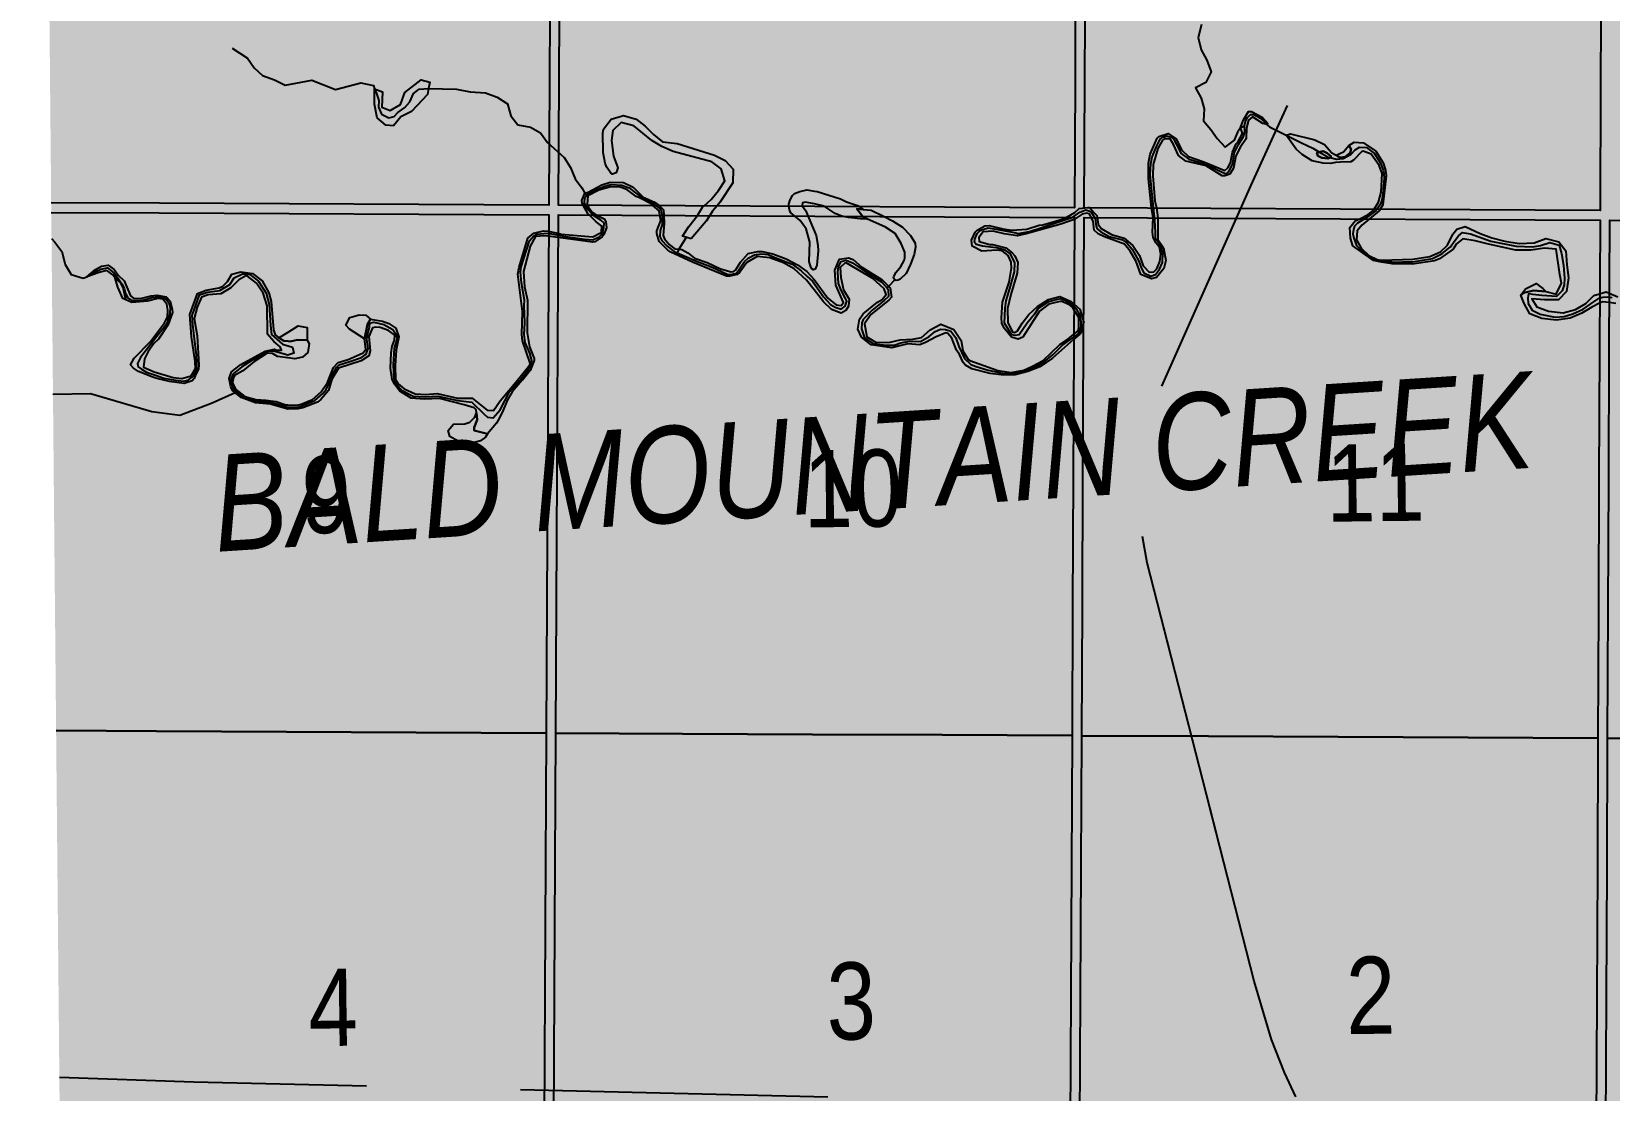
# Model space of a CAD drawing. Extents: x 405326 to 424052, y 6044755 to 6062236.
# Drawn here: x 416064.5 to 416227.5, y 6051139.8 to 6051249.1 of the extents above; entities that cross this region are included whole.
import ezdxf
from ezdxf.enums import TextEntityAlignment as Align

# ---------------------------------------------------------------- set-up
doc = ezdxf.new("R2010")
doc.units = 0
doc.header["$LTSCALE"] = 5
doc.linetypes.add('DASHED2', pattern=[9.525, 6.35, -3.175])
for name, color, linetype in [('Quarters', 8, 'Continuous'), ('RoadSeg', 57, 'DASHED2'), ('T-WATER', 160, 'Continuous'), ('T-WATER-T', 170, 'Continuous')]:
    doc.layers.add(name, color=color, linetype=linetype)
doc.layers.add('ROUTE-MAP-BACKGROUND-H', color=7, linetype='Continuous', true_color=0xf0ebff)
doc.styles.add('120', font='ARIALN.TTF', dxfattribs={"height": 13})
doc.styles.add('80LS', font='ARIALNI.TTF', dxfattribs={"height": 10})

msp = doc.modelspace()

# ---------------------------------------------------------------- hatches: boundary and pattern name
at = {"layer": 'ROUTE-MAP-BACKGROUND-H'}
h = msp.add_hatch(color=256, dxfattribs=at)
h.dxf.hatch_style = 1
h.paths.add_polyline_path([(417500.313, 6050470.993), (417499.828, 6050583.719), (417489.556, 6051448.866), (416064.545, 6051448.577), (416073.609, 6050477.938), (416071.924, 6050150.968), (416104.424, 6050150.804), (416615.018, 6050150.686), (416614.752, 6050098.449), (417501.84, 6050099.469), (417600.187, 6050099.469), (417600.187, 6050157.259), (417501.84, 6050157.777)])

# ---------------------------------------------------------------- linework, layer by layer
at = {"layer": 'Quarters', "flags": 128}
for points in [[(416118.228, 6051284.373), (416118.162, 6051270.994), (416118.095, 6051257.615), (416118.029, 6051244.237), (416117.964, 6051231.192), (416104.558, 6051231.259), (416091.152, 6051231.326), (416077.746, 6051231.393), (416066.573, 6051231.449)], [(416066.583, 6051230.445), (416077.741, 6051230.389), (416091.147, 6051230.323), (416104.553, 6051230.256), (416117.959, 6051230.189), (416117.892, 6051216.81), (416117.826, 6051203.432), (416117.759, 6051190.053), (416117.692, 6051176.675)], [(416067.082, 6051176.925), (416077.459, 6051176.874), (416090.87, 6051176.807), (416104.281, 6051176.741), (416117.692, 6051176.675)], [(416117.692, 6051176.675), (416104.281, 6051176.741), (416090.87, 6051176.807), (416077.459, 6051176.874), (416067.082, 6051176.925)], [(416117.692, 6051176.675), (416117.625, 6051163.296), (416117.558, 6051149.918), (416117.491, 6051136.54), (416117.426, 6051123.496), (416104.011, 6051123.561), (416090.595, 6051123.626), (416077.179, 6051123.692), (416067.579, 6051123.74)]]:
    msp.add_lwpolyline(points, dxfattribs=at)
for points in [[(416172.495, 6051284.102), (416172.434, 6051270.723), (416172.372, 6051257.345), (416172.311, 6051243.966), (416172.251, 6051230.923), (416158.847, 6051230.989), (416145.442, 6051231.056), (416132.037, 6051231.123), (416118.967, 6051231.188), (416119.032, 6051244.232), (416119.098, 6051257.61), (416119.165, 6051270.989), (416119.231, 6051284.368), (416132.297, 6051284.302), (416145.696, 6051284.235), (416159.096, 6051284.168)], [(416226.762, 6051283.831), (416226.706, 6051270.452), (416226.65, 6051257.075), (416226.593, 6051243.696), (416226.538, 6051230.653), (416213.134, 6051230.72), (416199.729, 6051230.786), (416186.325, 6051230.853), (416173.255, 6051230.918), (416173.314, 6051243.962), (416173.376, 6051257.34), (416173.437, 6051270.718), (416173.499, 6051284.097), (416186.56, 6051284.031), (416199.955, 6051283.964), (416213.359, 6051283.897)], [(416172.001, 6051176.406), (416158.591, 6051176.472), (416145.181, 6051176.538), (416131.771, 6051176.605), (416118.696, 6051176.67), (416118.762, 6051190.048), (416118.829, 6051203.427), (416118.896, 6051216.805), (416118.962, 6051230.184), (416132.032, 6051230.119), (416145.437, 6051230.052), (416158.842, 6051229.986), (416172.247, 6051229.919), (416172.185, 6051216.541), (416172.124, 6051203.163), (416172.062, 6051189.784)], [(416226.309, 6051176.138), (416212.899, 6051176.204), (416199.489, 6051176.27), (416186.08, 6051176.336), (416173.004, 6051176.401), (416173.066, 6051189.779), (416173.127, 6051203.158), (416173.189, 6051216.536), (416173.25, 6051229.914), (416186.32, 6051229.849), (416199.725, 6051229.783), (416213.129, 6051229.716), (416226.534, 6051229.65), (416226.478, 6051216.272), (416226.421, 6051202.894), (416226.365, 6051189.516)], [(416280.619, 6051175.844), (416267.208, 6051175.916), (416253.798, 6051175.989), (416240.388, 6051176.061), (416227.312, 6051176.132), (416227.369, 6051189.51), (416227.425, 6051202.888), (416227.481, 6051216.266), (416227.538, 6051229.644), (416240.609, 6051229.574), (416254.015, 6051229.502), (416267.42, 6051229.43), (416280.826, 6051229.358), (416280.774, 6051215.979), (416280.722, 6051202.601), (416280.67, 6051189.222)], [(416172.001, 6051176.406), (416171.939, 6051163.028), (416171.877, 6051149.65), (416171.816, 6051136.271), (416171.757, 6051123.227), (416158.341, 6051123.293), (416144.924, 6051123.36), (416131.51, 6051123.426), (416118.43, 6051123.491), (416118.495, 6051136.535), (416118.562, 6051149.913), (416118.629, 6051163.292), (416118.696, 6051176.67), (416131.771, 6051176.605), (416145.181, 6051176.538), (416158.591, 6051176.472)], [(416226.309, 6051176.138), (416226.253, 6051162.76), (416226.196, 6051149.382), (416226.14, 6051136.003), (416226.085, 6051122.96), (416212.67, 6051123.026), (416199.255, 6051123.092), (416185.841, 6051123.158), (416172.76, 6051123.222), (416172.82, 6051136.266), (416172.88, 6051149.645), (416172.942, 6051163.023), (416173.004, 6051176.401), (416186.08, 6051176.336), (416199.489, 6051176.27), (416212.899, 6051176.204)], [(416280.619, 6051175.844), (416280.567, 6051162.465), (416280.515, 6051149.087), (416280.463, 6051135.708), (416280.413, 6051122.664), (416266.998, 6051122.737), (416253.583, 6051122.81), (416240.169, 6051122.883), (416227.088, 6051122.955), (416227.143, 6051135.998), (416227.2, 6051149.376), (416227.256, 6051162.754), (416227.312, 6051176.132), (416240.388, 6051176.061), (416253.798, 6051175.989), (416267.208, 6051175.916)]]:
    msp.add_lwpolyline(points, close=True, dxfattribs=at)
at = {"layer": 'RoadSeg', "flags": 128}
for points in [[(416186.947, 6051166.169), (416179.776, 6051194.25), (416179.174, 6051197.531), (416178.891, 6051201.451), (416179.182, 6051204.951), (416179.688, 6051207.723), (416180.998, 6051211.844), (416190.49, 6051233.24), (416196.308, 6051245.941), (416197.163, 6051247.989), (416197.973, 6051250.535), (416198.636, 6051253.777), (416198.886, 6051256.111), (416198.868, 6051272.548)], [(416195.126, 6051139.111), (416193.941, 6051141.615), (416192.605, 6051145.014), (416190.813, 6051151.031), (416181.487, 6051187.552)], [(416067.417, 6051141.125), (416081.302, 6051140.644), (416159.165, 6051138.811)]]:
    msp.add_lwpolyline(points, dxfattribs=at)
at = {"layer": 'T-WATER'}
for p, q in [((416189.412, 6051239.211), (416189.819, 6051239.369)), ((416121.687, 6051232.423), (416121.688, 6051232.423)), ((416121.688, 6051232.423), (416121.852, 6051232.176)), ((416132.155, 6051227.864), (416131.379, 6051226.642)), ((416131.379, 6051226.642), (416131.238, 6051226.268)), ((416153.059, 6051222.796), (416152.898, 6051222.612)), ((416153.685, 6051223.475), (416153.059, 6051222.796)), ((416085.568, 6051211.841), (416085.704, 6051211.891))]:
    msp.add_line(p, q, dxfattribs=at)
at = {"layer": 'T-WATER', "flags": 128}
for points in [[(416185.355, 6051249.851), (416185.013, 6051248.512), (416185.326, 6051247.226), (416185.931, 6051246.172), (416186.381, 6051244.954), (416185.82, 6051243.855), (416184.75, 6051243.326), (416185.353, 6051242.257), (416185.649, 6051241.138), (416185.574, 6051239.902), (416186.347, 6051239.014), (416187.005, 6051238.062), (416187.811, 6051237.198), (416188.766, 6051237.915), (416189.115, 6051238.737), (416189.173, 6051238.873), (416189.412, 6051239.211)], [(416085.254, 6051247.406), (416086.832, 6051246.366), (416087.521, 6051245.364), (416088.409, 6051244.571), (416089.621, 6051244.129), (416090.72, 6051243.595), (416093.489, 6051244.087), (416095.925, 6051243.152), (416098.563, 6051243.835), (416099.848, 6051243.546), (416099.954, 6051243.216)], [(416099.954, 6051243.216), (416100.172, 6051242.731), (416100.398, 6051241.985), (416100.382, 6051241.323), (416100.699, 6051240.578), (416101.428, 6051240.203), (416101.996, 6051240.365), (416102.378, 6051240.764), (416103.088, 6051241.291), (416103.617, 6051241.873), (416103.99, 6051242.723), (416104.582, 6051243.156), (416105.551, 6051243.238)], [(416105.551, 6051243.238), (416108.441, 6051243.155), (416109.845, 6051242.91), (416111.41, 6051242.792), (416112.641, 6051242.334), (416113.684, 6051241.668), (416114.053, 6051240.43), (416114.782, 6051239.475), (416116.07, 6051239.237), (416117.114, 6051238.648), (416117.82, 6051237.676), (416119.546, 6051236.103), (416120.199, 6051235.094), (416120.672, 6051233.923), (416121.387, 6051232.983), (416121.682, 6051232.431), (416121.687, 6051232.423)], [(416189.819, 6051239.369), (416189.818, 6051239.424), (416189.96, 6051239.952), (416190.12, 6051240.262), (416190.433, 6051240.563), (416190.766, 6051240.544), (416191.4, 6051240.2), (416191.83, 6051239.825), (416192.055, 6051239.554)], [(416152.898, 6051222.612), (416153.008, 6051222.487), (416153.063, 6051221.773), (416152.577, 6051221.306), (416151.366, 6051220.346), (416150.413, 6051219.373), (416150.281, 6051219.052), (416150.255, 6051218.436), (416150.573, 6051217.489), (416151.338, 6051216.969), (416151.579, 6051216.855), (416152.853, 6051216.723), (416153.628, 6051216.74), (416154.318, 6051216.973), (416155.228, 6051217.151), (416156.36, 6051217.116), (416157.244, 6051217.612), (416157.868, 6051218.141), (416158.419, 6051218.372), (416158.936, 6051218.343), (416159.496, 6051218.176), (416160.007, 6051217.492), (416160.324, 6051216.605), (416160.887, 6051215.365), (416161.556, 6051214.724), (416162.116, 6051214.518), (416163.356, 6051214.147), (416164.792, 6051213.84), (416165.779, 6051213.786), (416167.083, 6051214.043), (416168.64, 6051214.72), (416169.038, 6051214.93), (416170.05, 6051215.779), (416171.014, 6051216.717), (416172.556, 6051217.847), (416172.829, 6051218.233), (416172.935, 6051218.67), (416172.95, 6051219.156), (416172.807, 6051219.882), (416172.461, 6051220.501), (416172.031, 6051220.914), (416171.358, 6051221.296), (416170.764, 6051221.526), (416169.582, 6051221.22), (416168.51, 6051220.506), (416168.126, 6051219.948), (416167.366, 6051218.999), (416166.548, 6051217.805), (416166.14, 6051217.719), (416165.781, 6051217.801), (416165.463, 6051218.28), (416165.013, 6051219.012), (416165.108, 6051220.549), (416165.194, 6051221.318), (416165.635, 6051222.836), (416166.064, 6051224.29), (416166.082, 6051225.237), (416165.641, 6051226.161), (416165.083, 6051226.545), (416164.195, 6051226.795), (416163.58, 6051226.845), (416162.747, 6051226.943), (416162.091, 6051227.121), (416161.945, 6051227.36), (416161.977, 6051227.694), (416162.22, 6051228.261), (416162.52, 6051228.575), (416162.774, 6051228.67), (416163.333, 6051228.835), (416163.974, 6051228.746), (416166.067, 6051228.356), (416166.439, 6051228.275), (416167.624, 6051228.479), (416168.767, 6051228.861), (416172.081, 6051229.955), (416172.811, 6051230.482), (416173.42, 6051230.699), (416173.948, 6051230.544), (416174.385, 6051229.812), (416174.491, 6051229.034), (416174.6, 6051228.755), (416174.977, 6051228.444), (416175.844, 6051227.964), (416177.22, 6051227.609), (416177.661, 6051227.286), (416178.225, 6051226.659), (416178.916, 6051225.408), (416179.175, 6051224.646), (416179.415, 6051224.191), (416180.138, 6051223.874), (416180.633, 6051224.038), (416181.044, 6051224.571), (416181.348, 6051225.281), (416181.366, 6051226.266), (416181.159, 6051226.977), (416180.619, 6051227.708), (416180.605, 6051228.359), (416180.552, 6051229.65), (416180.344, 6051231.614), (416180.081, 6051234.358), (416180.134, 6051235.471), (416180.272, 6051236.19), (416180.759, 6051237.326), (416181.089, 6051238.023), (416181.366, 6051238.221), (416181.76, 6051238.345), (416182.197, 6051238.239), (416182.483, 6051238.04), (416182.802, 6051237.472), (416183.256, 6051236.535), (416184.062, 6051235.951), (416185.593, 6051235.498), (416186.044, 6051235.329), (416187.375, 6051234.68), (416187.737, 6051234.495), (416187.993, 6051234.463), (416188.255, 6051234.801), (416188.574, 6051235.396), (416188.791, 6051236.615), (416189.208, 6051237.455), (416189.702, 6051238.271), (416189.832, 6051238.76), (416189.819, 6051239.369)], [(416192.055, 6051239.554), (416192.394, 6051239.287), (416194.126, 6051238.406)], [(416228.16, 6051221.022), (416227.468, 6051221.122), (416226.789, 6051221.22), (416226.463, 6051221.06), (416225.675, 6051220.673), (416224.639, 6051220.03), (416223.461, 6051219.536), (416222.046, 6051219.306), (416220.519, 6051219.492), (416219.282, 6051219.975), (416218.697, 6051221.038), (416218.338, 6051221.912), (416218.666, 6051222.133), (416219.651, 6051222.368), (416220.925, 6051222.262), (416222.009, 6051222.005), (416222.545, 6051223.153), (416222.376, 6051224.044), (416221.99, 6051226.654), (416220.799, 6051226.757), (416219.394, 6051226.535), (416217.827, 6051226.551), (416214.995, 6051227.151), (416213.638, 6051227.506), (416212.354, 6051227.72), (416212.027, 6051227.446), (416211.7, 6051227.184), (416211.379, 6051226.654), (416209.967, 6051225.653), (416209.447, 6051225.433), (416207.145, 6051225.09), (416205.076, 6051225.128), (416203.945, 6051225.289), (416203.141, 6051225.494), (416200.994, 6051226.99), (416200.765, 6051227.798), (416200.699, 6051228.886), (416201.246, 6051229.559), (416201.722, 6051229.795), (416202.598, 6051230.228), (416203.109, 6051230.647), (416203.2, 6051230.791), (416203.658, 6051231.515), (416203.943, 6051232.532), (416204.015, 6051234.473), (416203.727, 6051235.272), (416202.905, 6051236.448), (416202.071, 6051236.761), (416201.905, 6051236.708), (416201.073, 6051235.85), (416200.784, 6051235.67), (416199.72, 6051235.631), (416199.714, 6051235.631), (416199.203, 6051235.612), (416198.692, 6051235.484), (416197.952, 6051235.537), (416196.817, 6051235.777), (416195.784, 6051236.429), (416195.159, 6051236.968), (416194.126, 6051238.406), (416194.578, 6051238.565), (416197.092, 6051237.956), (416198.071, 6051237.44), (416198.839, 6051236.607), (416199.273, 6051236.347), (416199.665, 6051236.101), (416199.721, 6051236.11), (416200.201, 6051236.185), (416200.738, 6051236.599), (416200.828, 6051236.972), (416200.574, 6051237.367), (416201.129, 6051237.682), (416202.114, 6051237.634), (416203.368, 6051236.757), (416204.14, 6051235.566), (416204.381, 6051234.811), (416204.445, 6051234.228), (416204.098, 6051231.237), (416203.827, 6051230.788), (416203.71, 6051230.594), (416202.725, 6051229.79), (416201.926, 6051229.138), (416201.431, 6051228.531), (416201.396, 6051227.626), (416201.869, 6051226.765), (416202.656, 6051225.99), (416203.497, 6051225.565), (416203.976, 6051225.516), (416207.19, 6051225.608), (416208.949, 6051225.904), (416210.041, 6051226.386), (416210.775, 6051227.052), (416211.341, 6051228.181), (416211.726, 6051228.724), (416212.619, 6051228.973), (416214.147, 6051228.279), (416215.367, 6051227.812), (416216.697, 6051227.476), (416218.17, 6051227.243), (416219.724, 6051227.3), (416220.929, 6051227.755), (416222.267, 6051227.391), (416223.014, 6051226.479), (416223.097, 6051225.039), (416223.28, 6051223.681), (416223.058, 6051222.259), (416222.249, 6051221.414), (416220.785, 6051221.4), (416219.482, 6051221.51), (416220.001, 6051220.695), (416221.215, 6051220.232), (416222.711, 6051220.077), (416224.001, 6051220.424), (416225.052, 6051221.034), (416225.904, 6051221.857), (416226.468, 6051222.024), (416227.178, 6051222.234), (416227.472, 6051222.108), (416228.362, 6051221.729)], [(416194.126, 6051238.406), (416195.697, 6051237.64), (416196.882, 6051237.078), (416197.555, 6051236.681)], [(416198.666, 6051236.102), (416199.306, 6051235.957), (416199.997, 6051236.025), (416200.841, 6051236.47), (416201.258, 6051236.905), (416201.679, 6051237.181), (416202.426, 6051237.143), (416202.946, 6051236.739), (416203.189, 6051236.556), (416203.644, 6051235.874), (416203.891, 6051235.464), (416204.144, 6051234.816), (416204.214, 6051234.478), (416204.238, 6051233.951), (416204.096, 6051232.364), (416203.984, 6051231.708), (416203.842, 6051231.302), (416203.416, 6051230.64), (416202.6, 6051230.006), (416201.818, 6051229.525), (416201.496, 6051229.317), (416201.163, 6051229.008), (416201.069, 6051228.692), (416201.003, 6051228.225), (416201.088, 6051227.787), (416201.368, 6051227.026), (416201.754, 6051226.632), (416202.073, 6051226.405), (416202.538, 6051226.003), (416202.721, 6051225.865), (416203.158, 6051225.611), (416203.275, 6051225.543), (416203.74, 6051225.437), (416204.352, 6051225.392), (416204.828, 6051225.377), (416205.073, 6051225.343), (416205.286, 6051225.316), (416206.121, 6051225.333), (416207.163, 6051225.356), (416209.22, 6051225.67), (416210.2, 6051226.166), (416211.084, 6051226.893), (416211.459, 6051227.441), (416211.909, 6051228.016), (416212.339, 6051228.36), (416213.165, 6051228.223), (416215.265, 6051227.47), (416217.873, 6051226.96), (416219.546, 6051226.893), (416220.366, 6051227.039), (416221.363, 6051227.343), (416222.295, 6051227.054), (416222.545, 6051226.185), (416222.75, 6051225.007), (416222.857, 6051223.646), (416222.819, 6051222.976), (416222.627, 6051222.329), (416222.048, 6051221.751), (416220.503, 6051221.846), (416219.6, 6051221.956), (416219.136, 6051222.023), (416219.068, 6051221.61), (416219.105, 6051221.045), (416219.532, 6051220.334), (416220.363, 6051219.94), (416221.887, 6051219.638), (416222.812, 6051219.709), (416223.732, 6051219.961), (416224.777, 6051220.446), (416225.588, 6051221.003), (416226.424, 6051221.587), (416226.834, 6051221.673), (416227.347, 6051221.735), (416227.786, 6051221.642)], [(416197.555, 6051236.681), (416198.448, 6051236.152), (416198.666, 6051236.102)], [(416121.852, 6051232.176), (416121.963, 6051232.331), (416122.723, 6051232.709), (416123.639, 6051233.135), (416124.1, 6051233.247)], [(416124.1, 6051233.247), (416124.448, 6051233.332), (416125.51, 6051233.265), (416126.261, 6051232.987), (416126.927, 6051232.482), (416127.672, 6051231.927), (416128.746, 6051231.364), (416129.534, 6051230.745), (416129.688, 6051230.053), (416129.687, 6051229.179), (416129.481, 6051228.559), (416129.435, 6051227.962), (416129.642, 6051227.53), (416130.171, 6051226.945), (416130.918, 6051226.405), (416131.238, 6051226.268)], [(416115.003, 6051213.122), (416115.87, 6051214.207), (416116.173, 6051214.823), (416116.211, 6051215.163), (416115.992, 6051215.903), (416115.54, 6051217), (416115.432, 6051217.833), (416115.474, 6051219.008), (416115.435, 6051220.836), (416115.446, 6051221.378), (416115.137, 6051223.155), (416115.046, 6051224.259), (416115.124, 6051224.825), (416115.97, 6051227.507), (416116.411, 6051228.036), (416116.723, 6051228.201), (416117.467, 6051228.262), (416117.895, 6051228.316), (416119.482, 6051227.989), (416121.656, 6051227.696), (416122.515, 6051227.624), (416123.163, 6051227.932), (416123.495, 6051228.277), (416123.663, 6051228.868), (416123.676, 6051229.32), (416123.352, 6051229.652), (416122.575, 6051230.132), (416121.974, 6051230.774), (416121.644, 6051231.421), (416121.7, 6051231.964), (416121.852, 6051232.176)], [(416066.608, 6051227.743), (416066.949, 6051227.377), (416067.677, 6051226.418), (416068.006, 6051225.063), (416068.646, 6051224.028), (416069.862, 6051223.64), (416070.239, 6051223.78)], [(416131.238, 6051226.268), (416132.201, 6051225.857), (416133.203, 6051225.401), (416134.825, 6051224.78), (416136.39, 6051224.079), (416136.728, 6051224.046), (416137.341, 6051224.159), (416137.649, 6051224.622), (416138.169, 6051225.388), (416138.54, 6051225.714), (416139.207, 6051226.066), (416139.425, 6051226.11), (416139.96, 6051226.161), (416140.617, 6051226.096), (416141.058, 6051225.887), (416143.081, 6051225.095), (416144.01, 6051224.4), (416144.638, 6051223.839)], [(416070.239, 6051223.78), (416070.26, 6051223.793), (416071.184, 6051224.341), (416071.714, 6051224.568), (416071.868, 6051224.632), (416072.402, 6051224.712), (416073.042, 6051224.217), (416073.531, 6051223.571), (416073.852, 6051223.069), (416074.094, 6051222.634), (416074.261, 6051222.077), (416074.479, 6051221.607), (416074.959, 6051221.349), (416075.821, 6051221.359), (416076.423, 6051221.493), (416077.006, 6051221.643), (416077.574, 6051221.716), (416078.206, 6051221.626), (416078.486, 6051221.451), (416078.709, 6051221.102), (416078.849, 6051220.639), (416078.836, 6051220.034), (416078.562, 6051219.088), (416078.362, 6051218.764), (416076.876, 6051216.825), (416075.784, 6051215.447), (416075.676, 6051215.238), (416075.503, 6051214.846), (416075.562, 6051214.485), (416075.887, 6051214.25), (416076.402, 6051213.959), (416077.332, 6051213.642), (416078.197, 6051213.309)], [(416144.638, 6051223.839), (416145.184, 6051223.353), (416146.331, 6051221.709), (416147.043, 6051220.949), (416147.526, 6051220.642), (416148.166, 6051220.457), (416148.556, 6051220.763), (416148.744, 6051221.264), (416148.599, 6051221.539), (416148.163, 6051222.423), (416147.871, 6051223.092), (416147.805, 6051224.322), (416147.894, 6051224.821), (416148.16, 6051225.363), (416148.674, 6051225.513), (416149.335, 6051225.229), (416150.867, 6051224.169), (416152.357, 6051223.228), (416152.898, 6051222.612)], [(416080.93, 6051213.295), (416081.128, 6051213.417), (416081.332, 6051213.63), (416081.531, 6051214.05), (416081.615, 6051214.309), (416081.63, 6051214.926), (416081.564, 6051215.729), (416081.397, 6051217.078), (416081.192, 6051218.884), (416081.145, 6051219.784), (416081.897, 6051221.93), (416082.723, 6051222.204), (416083.975, 6051222.362), (416085.009, 6051223.002), (416085.486, 6051223.692), (416086.317, 6051224.091), (416086.657, 6051224.084), (416087.089, 6051224.017), (416087.998, 6051223.329), (416088.773, 6051222.118), (416089.097, 6051220.918), (416089.233, 6051218.764), (416089.315, 6051217.85), (416090.473, 6051216.849), (416091.479, 6051216.509), (416091.631, 6051215.902), (416091.025, 6051215.695), (416089.546, 6051216.108), (416088.99, 6051216.079), (416088.59, 6051215.93), (416087.397, 6051215.222), (416086.256, 6051214.497), (416085.361, 6051213.777), (416085.155, 6051213.274)], [(416095.399, 6051213.221), (416096.045, 6051214.432), (416096.317, 6051214.715), (416097.422, 6051215.059), (416098.61, 6051215.46), (416099.103, 6051215.804), (416099.299, 6051216.378), (416099.168, 6051217.335), (416099.203, 6051217.627), (416099.432, 6051218.62), (416099.48, 6051218.996), (416099.894, 6051219.116), (416100.929, 6051218.86), (416101.857, 6051218.352), (416102.116, 6051217.94), (416102.294, 6051217.415), (416101.982, 6051216.408), (416101.907, 6051214.71), (416101.968, 6051213.188)], [(416078.197, 6051213.309), (416079.402, 6051213.114), (416080.232, 6051213.006), (416080.719, 6051213.104), (416080.93, 6051213.295)], [(416085.155, 6051213.274), (416085.176, 6051212.826), (416085.458, 6051212.083), (416085.704, 6051211.891)], [(416085.704, 6051211.891), (416086.33, 6051211.402), (416087.689, 6051210.968), (416089.16, 6051210.842), (416089.883, 6051210.69), (416090.935, 6051210.328), (416092.068, 6051210.342), (416092.616, 6051210.531), (416093.808, 6051211.01), (416094.611, 6051211.727), (416094.957, 6051212.138), (416095.202, 6051212.675), (416095.399, 6051213.221)], [(416101.968, 6051213.188), (416102.276, 6051212.686), (416102.762, 6051212.081), (416103.942, 6051211.467), (416105.187, 6051211.399), (416106.488, 6051211.456), (416108.575, 6051211.027), (416110.006, 6051210.832), (416111.305, 6051209.623), (416111.644, 6051209.298), (416112.214, 6051209.216), (416112.93, 6051210.06), (416113.909, 6051211.904), (416115.003, 6051213.122)], [(416066.758, 6051211.666), (416070.648, 6051211.749), (416076.951, 6051209.871), (416079.867, 6051209.486), (416083.194, 6051210.787), (416085.568, 6051211.841)]]:
    msp.add_lwpolyline(points, dxfattribs=at)
for points in [[(416101.93, 6051239.395), (416101.141, 6051239.437), (416100.25, 6051240.222), (416099.974, 6051241.611), (416099.954, 6051243.216), (416100.791, 6051242.89), (416100.712, 6051241.32), (416101.592, 6051240.983), (416102.656, 6051241.597), (416103.11, 6051242.844), (416104.768, 6051244.147), (416105.682, 6051243.881), (416105.551, 6051243.238), (416105.436, 6051242.606), (416103.792, 6051240.877), (416102.68, 6051240.314), (416101.93, 6051239.395)], [(416074.294, 6051221.408), (416073.994, 6051222.704), (416073.735, 6051223.197), (416073.187, 6051223.657), (416072.937, 6051223.985), (416072.321, 6051224.436), (416071.534, 6051224.239), (416070.239, 6051223.78), (416071.163, 6051224.561), (416071.776, 6051224.884), (416072.459, 6051224.985), (416073.091, 6051224.55), (416073.505, 6051223.977), (416074.1, 6051223.369), (416074.749, 6051221.833), (416075.087, 6051221.572), (416075.786, 6051221.544), (416076.893, 6051221.816), (416077.49, 6051221.886), (416078.449, 6051221.715), (416078.867, 6051221.275), (416079.081, 6051220.452), (416079.089, 6051220.115), (416078.637, 6051218.862), (416077.643, 6051217.361), (416077.176, 6051216.907), (416076.574, 6051216.08), (416076.195, 6051215.315), (416076.107, 6051214.462), (416077.201, 6051213.991), (416079.175, 6051213.404), (416080.054, 6051213.303), (416081.045, 6051213.558), (416081.471, 6051214.324), (416081.449, 6051215.031), (416081.05, 6051217.593), (416080.889, 6051219.895), (416081.678, 6051222.077), (416082.568, 6051222.426), (416083.927, 6051222.671), (416084.284, 6051222.843), (416084.767, 6051223.322), (416085.24, 6051224.049), (416086.167, 6051224.296), (416087.377, 6051224.15), (416088.365, 6051223.363), (416089.052, 6051222.153), (416089.278, 6051221.235), (416089.527, 6051218.331), (416089.698, 6051217.79), (416090.098, 6051217.504), (416090.586, 6051217.193), (416091.036, 6051217.131), (416091.24, 6051217.103), (416092.001, 6051217.279), (416093.025, 6051217.25), (416093.199, 6051216.91), (416093.075, 6051215.988), (416092.534, 6051215.497), (416091.722, 6051215.331), (416091.035, 6051215.422), (416091.027, 6051215.423), (416089.928, 6051215.568), (416089.431, 6051215.882), (416088.863, 6051215.909), (416087.485, 6051215.026), (416086.366, 6051214.097), (416085.507, 6051213.612), (416085.353, 6051213.276), (416085.353, 6051213.273), (416085.301, 6051212.846), (416085.644, 6051212.146), (416086.561, 6051211.436), (416087.724, 6051211.119), (416088.736, 6051211.067), (416089.812, 6051210.913), (416090.82, 6051210.571), (416091.002, 6051210.564), (416091.01, 6051210.564), (416091.987, 6051210.527), (416092.385, 6051210.623), (416093.561, 6051211.125), (416094.463, 6051211.915), (416095.108, 6051212.89), (416095.249, 6051213.222), (416095.726, 6051214.423), (416096.197, 6051214.959), (416097.228, 6051215.236), (416098.798, 6051215.954), (416099.067, 6051216.316), (416098.947, 6051217.384), (416099.254, 6051218.915), (416099.548, 6051219.415), (416100.775, 6051219.227), (416101.452, 6051218.957), (416102.157, 6051218.501), (416102.463, 6051217.607), (416102.209, 6051216.209), (416102.088, 6051214.631), (416102.147, 6051213.187), (416102.423, 6051212.751), (416103.017, 6051212.239), (416104.158, 6051211.699), (416105.252, 6051211.654), (416106.426, 6051211.732), (416108.533, 6051211.267), (416110.065, 6051211.252), (416111.586, 6051210.028), (416112.241, 6051209.991), (416112.938, 6051210.972), (416114.716, 6051213.124), (416114.719, 6051213.127), (416116.02, 6051214.702), (416116.056, 6051214.86), (416115.24, 6051217.174), (416115.166, 6051217.838), (416115.252, 6051220.2), (416114.781, 6051224.051), (416114.888, 6051224.801), (416115.792, 6051227.774), (416116.427, 6051228.309), (416117.408, 6051228.527), (416117.908, 6051228.509), (416117.915, 6051228.508), (416118.911, 6051228.288), (416118.918, 6051228.286), (416119.258, 6051228.211), (416122.503, 6051227.906), (416123.3, 6051228.319), (416123.417, 6051228.486), (416123.456, 6051229.022), (416122.851, 6051229.473), (416122.13, 6051230.191), (416121.983, 6051230.338), (416121.525, 6051231.197), (416121.397, 6051231.436), (416121.386, 6051231.685), (416121.687, 6051232.423), (416122.017, 6051232.542), (416123.425, 6051233.277), (416124.303, 6051233.559), (416125.692, 6051233.529), (416126.661, 6051233.051), (416127.72, 6051232.032), (416128.876, 6051231.499), (416129.367, 6051231.158), (416129.818, 6051230.72), (416129.848, 6051230.152), (416129.892, 6051229.302), (416129.764, 6051228.054), (416129.915, 6051227.724), (416130.385, 6051227.115), (416130.99, 6051226.697), (416131.694, 6051226.598), (416132.306, 6051226.262), (416133.006, 6051225.72), (416134.336, 6051225.283), (416135.695, 6051224.613), (416136.785, 6051224.294), (416137.043, 6051224.324), (416137.238, 6051224.472), (416137.748, 6051225.292), (416138.554, 6051226.199), (416139.559, 6051226.398), (416140.004, 6051226.405), (416141.118, 6051226.176), (416142.486, 6051225.638), (416143.634, 6051225.019), (416144.619, 6051224.331), (416145.365, 6051223.523), (416145.371, 6051223.515), (416146.797, 6051221.574), (416147.627, 6051220.882), (416148.162, 6051220.837), (416148.39, 6051221.156), (416147.599, 6051222.931), (416147.508, 6051224.489), (416148, 6051225.624), (416148.93, 6051225.757), (416149.402, 6051225.58), (416150.304, 6051224.777), (416152.399, 6051223.49), (416153.203, 6051222.645), (416153.35, 6051221.694), (416153.087, 6051221.389), (416151.235, 6051219.911), (416150.559, 6051218.941), (416150.805, 6051217.596), (416151.764, 6051216.998), (416153.205, 6051217.028), (416154.251, 6051217.297), (416155.57, 6051217.349), (416156.454, 6051217.53), (416157.364, 6051218.302), (416158.445, 6051218.898), (416159.808, 6051218.365), (416160.54, 6051217.227), (416160.728, 6051216.143), (416161.274, 6051215.261), (416161.437, 6051215.154), (416164.35, 6051214.1), (416165.732, 6051213.9), (416167.035, 6051214.164), (416167.932, 6051214.559), (416169.017, 6051215.135), (416170.726, 6051216.813), (416171.526, 6051217.306), (416172.153, 6051217.819), (416172.156, 6051217.822), (416172.65, 6051218.227), (416172.71, 6051218.561), (416172.708, 6051219.596), (416172.168, 6051220.46), (416172.165, 6051220.466), (416172.051, 6051220.648), (416171.748, 6051220.886), (416170.954, 6051221.23), (416170.75, 6051221.249), (416169.612, 6051220.952), (416168.644, 6051220.253), (416166.919, 6051217.558), (416166.44, 6051217.368), (416165.739, 6051217.551), (416164.985, 6051218.502), (416164.742, 6051218.993), (416164.728, 6051219.544), (416164.832, 6051221.18), (416165.513, 6051223.25), (416165.762, 6051224.7), (416165.732, 6051225.308), (416165.389, 6051226.005), (416164.795, 6051226.459), (416164.236, 6051226.541), (416162.673, 6051226.447), (416161.703, 6051226.952), (416161.633, 6051227.564), (416161.988, 6051228.387), (416162.212, 6051228.626), (416163.007, 6051229.05), (416163.453, 6051229.086), (416164.867, 6051228.734), (416165.787, 6051228.607), (416167.347, 6051228.704), (416168.593, 6051229.126), (416168.973, 6051229.147), (416171.225, 6051229.819), (416171.449, 6051229.946), (416172.286, 6051230.422), (416172.739, 6051230.834), (416173.624, 6051230.938), (416173.78, 6051230.937), (416174.558, 6051230.129), (416174.587, 6051229.929), (416174.685, 6051229.241), (416175.006, 6051228.785), (416176.077, 6051228.179), (416177.388, 6051227.799), (416178.296, 6051227.02), (416178.964, 6051226.009), (416179.355, 6051224.922), (416179.952, 6051224.255), (416180.463, 6051224.303), (416180.756, 6051224.629), (416181.079, 6051225.379), (416181.182, 6051226.135), (416181.051, 6051226.846), (416180.664, 6051227.29), (416180.386, 6051227.846), (416180.308, 6051228.39), (416180.364, 6051229.902), (416180.225, 6051230.905), (416179.909, 6051233.921), (416179.89, 6051235.516), (416180.061, 6051236.472), (416180.809, 6051238.112), (416180.958, 6051238.269), (416181.918, 6051238.609), (416182.744, 6051238.043), (416183.296, 6051236.892), (416184.027, 6051236.218), (416185.623, 6051235.658), (416187.787, 6051234.789), (416188.076, 6051235.051), (416188.376, 6051235.562), (416188.56, 6051236.663), (416188.966, 6051237.524), (416189.126, 6051237.682), (416189.595, 6051238.598), (416189.412, 6051239.211), (416189.716, 6051240.02), (416190.24, 6051240.873), (416190.546, 6051240.86), (416191.633, 6051240.277), (416192.229, 6051239.628), (416192.055, 6051239.554), (416191.721, 6051239.615), (416190.649, 6051240.315), (416190.241, 6051239.958), (416190.031, 6051239.188), (416189.976, 6051238.044), (416189.41, 6051237.23), (416188.934, 6051236.27), (416188.683, 6051235.015), (416188.29, 6051234.402), (416187.797, 6051234.227), (416187.52, 6051234.21), (416185.858, 6051235.241), (416183.759, 6051235.747), (416182.987, 6051236.327), (416182.529, 6051237.38), (416182.125, 6051238.042), (416181.565, 6051238.043), (416181.356, 6051237.915), (416180.873, 6051237.039), (416180.387, 6051235.378), (416180.343, 6051234.217), (416180.538, 6051231.647), (416180.717, 6051230.903), (416180.846, 6051229.899), (416180.862, 6051227.653), (416181.442, 6051226.77), (416181.68, 6051225.493), (416181.467, 6051224.645), (416180.734, 6051223.733), (416180.202, 6051223.597), (416179.109, 6051224.017), (416178.608, 6051225.365), (416178.004, 6051226.456), (416177.428, 6051227.149), (416175.337, 6051227.922), (416174.712, 6051228.23), (416174.301, 6051228.61), (416174.182, 6051229.534), (416173.989, 6051229.932), (416173.805, 6051230.31), (416173.491, 6051230.361), (416173.048, 6051230.25), (416172.21, 6051229.71), (416172.207, 6051229.708), (416170.852, 6051229.213), (416167.268, 6051228.214), (416166.377, 6051228.032), (416164.977, 6051228.248), (416163.87, 6051228.515), (416162.824, 6051228.435), (416162.383, 6051227.864), (416162.424, 6051227.424), (416163.506, 6051227.121), (416163.827, 6051227.118), (416165.181, 6051226.773), (416165.833, 6051226.285), (416166.09, 6051225.975), (416166.419, 6051225.265), (416166.33, 6051224.177), (416165.679, 6051221.98), (416165.338, 6051220.526), (416165.361, 6051219.029), (416165.838, 6051218.1), (416166.047, 6051218.044), (416166.385, 6051218.213), (416166.849, 6051219.003), (416167.55, 6051219.9), (416168.433, 6051220.715), (416169.581, 6051221.466), (416170.747, 6051221.755), (416171.919, 6051221.232), (416172.167, 6051221.01), (416172.17, 6051221.007), (416172.804, 6051220.442), (416173.163, 6051219.299), (416173.166, 6051219.289), (416173.206, 6051219.164), (416173.165, 6051218.975), (416173.162, 6051218.961), (416172.999, 6051218.209), (416172.79, 6051217.872), (416172.153, 6051217.306), (416172.15, 6051217.303), (416169.98, 6051215.374), (416168.682, 6051214.479), (416167.424, 6051214), (416166.115, 6051213.657), (416164.696, 6051213.673), (416163.562, 6051213.804), (416161.668, 6051214.287), (416161.007, 6051214.683), (416160.753, 6051214.936), (416160.387, 6051215.757), (416160.057, 6051216.226), (416159.572, 6051217.456), (416159.185, 6051217.952), (416158.979, 6051218.01), (416157.974, 6051217.59), (416156.875, 6051217.008), (416156.296, 6051216.784), (416155.053, 6051216.882), (416153.376, 6051216.474), (416151.263, 6051216.77), (416150.251, 6051217.559), (416149.865, 6051218.396), (416150.039, 6051219.405), (416150.441, 6051219.976), (416151.923, 6051221.158), (416152.396, 6051221.447), (416152.803, 6051221.982), (416152.615, 6051222.544), (416151.445, 6051223.612), (416148.667, 6051225.225), (416148.541, 6051225.193), (416148.049, 6051224.766), (416148.135, 6051223.732), (416148.403, 6051222.461), (416148.99, 6051221.49), (416148.901, 6051220.767), (416148.623, 6051220.313), (416148.156, 6051220.031), (416147.145, 6051220.417), (416146.324, 6051221.212), (416145.366, 6051222.444), (416145.36, 6051222.452), (416144.576, 6051223.46), (416143.302, 6051224.615), (416142.186, 6051225.236), (416140.787, 6051225.748), (416139.481, 6051225.879), (416138.422, 6051225.257), (416137.692, 6051224.282), (416137.405, 6051224.048), (416136.654, 6051223.858), (416136.322, 6051223.842), (416132.788, 6051225.296), (416130.561, 6051226.342), (416130.253, 6051226.557), (416129.374, 6051227.438), (416129.114, 6051228.282), (416129.117, 6051228.551), (416129.526, 6051229.594), (416129.431, 6051230.154), (416129.356, 6051230.593), (416128.707, 6051231.161), (416128.529, 6051231.317), (416127.337, 6051231.961), (416126.996, 6051232.091), (416126.036, 6051232.826), (416125.345, 6051233.066), (416124.354, 6051233.074), (416123.139, 6051232.751), (416122, 6051232.147), (416121.935, 6051231.295), (416121.979, 6051231.195), (416122.064, 6051231.002), (416122.49, 6051230.449), (416122.846, 6051230.186), (416123.676, 6051229.794), (416123.864, 6051229.462), (416123.915, 6051228.857), (416123.664, 6051228.164), (416123.469, 6051227.933), (416122.718, 6051227.421), (416122.464, 6051227.358), (416118.916, 6051227.844), (416118.908, 6051227.845), (416117.913, 6051227.982), (416117.905, 6051227.983), (416117.499, 6051228.039), (416116.596, 6051227.96), (416116.032, 6051226.97), (416115.359, 6051224.328), (416115.46, 6051222.741), (416115.777, 6051221.368), (416115.718, 6051217.995), (416115.981, 6051216.573), (416116.443, 6051215.372), (416116.466, 6051215.141), (416116.028, 6051214.108), (416115.231, 6051213.125), (416115.228, 6051213.121), (416114.164, 6051211.896), (416113.663, 6051211.01), (416113.259, 6051210.029), (416112.919, 6051209.296), (416112.563, 6051208.687), (416111.649, 6051207.566), (416110.264, 6051207.922), (416110.242, 6051208.235), (416110.578, 6051209.006), (416110.482, 6051209.729), (416110.457, 6051210.061), (416110.264, 6051210.264), (416109.239, 6051210.587), (416106.673, 6051211.21), (416105.081, 6051211.153), (416103.76, 6051211.246), (416102.571, 6051211.982), (416102.035, 6051212.712), (416101.79, 6051213.189), (416101.61, 6051214.358), (416101.675, 6051215.936), (416101.785, 6051216.632), (416102.013, 6051217.266), (416102.065, 6051217.768), (416101.399, 6051218.256), (416100.533, 6051218.572), (416100.081, 6051218.599), (416099.765, 6051218.53), (416099.389, 6051217.639), (416099.512, 6051216.138), (416099.375, 6051215.629), (416098.583, 6051215.125), (416096.256, 6051214.362), (416095.544, 6051213.221), (416095.206, 6051212.042), (416094.413, 6051211.13), (416094.067, 6051210.862), (416092.578, 6051210.275), (416092.031, 6051210.164), (416091.031, 6051210.122), (416091.007, 6051210.129), (416091, 6051210.131), (416089.231, 6051210.647), (416087.677, 6051210.781), (416086.188, 6051211.336), (416085.295, 6051212.063), (416085.129, 6051212.423), (416084.965, 6051213.275), (416085.195, 6051213.967), (416086.158, 6051214.739), (416088.684, 6051216.127), (416089.63, 6051216.314), (416089.862, 6051216.211), (416090.361, 6051216.217), (416090.234, 6051216.568), (416089.557, 6051217.106), (416088.926, 6051217.853), (416088.867, 6051220.811), (416088.454, 6051222.097), (416087.789, 6051223.137), (416086.841, 6051223.865), (416086.69, 6051223.889), (416085.936, 6051223.496), (416085.14, 6051222.653), (416084.083, 6051222.046), (416082.785, 6051221.946), (416082.112, 6051221.698), (416081.66, 6051220.646), (416081.353, 6051219.503), (416081.647, 6051217.708), (416081.835, 6051214.657), (416081.778, 6051214.241), (416081.455, 6051213.566), (416081.326, 6051213.297), (416081.323, 6051213.293), (416081.126, 6051213.053), (416080.305, 6051212.761), (416078.792, 6051212.965), (416077.638, 6051213.248), (416077.37, 6051213.313), (416077.087, 6051213.422), (416075.59, 6051214.007), (416075.059, 6051214.342), (416074.777, 6051214.7), (416075.155, 6051215.394), (416076.817, 6051217.101), (416078.27, 6051219.038), (416078.597, 6051219.661), (416078.627, 6051220.355), (416078.526, 6051220.965), (416078.086, 6051221.485), (416077.576, 6051221.549), (416076.519, 6051221.29), (416074.886, 6051221.136), (416074.294, 6051221.408)], [(416132.65, 6051227.722), (416131.756, 6051227.978), (416132.426, 6051228.991), (416133.311, 6051230.136), (416133.84, 6051230.976), (416134.023, 6051231.136), (416134.738, 6051231.761), (416135.481, 6051232.7), (416136.144, 6051233.705), (416135.76, 6051234.946), (416134.797, 6051235.659), (416130.797, 6051236.717), (416129.646, 6051237.236), (416128.611, 6051237.87), (416126.759, 6051239.382), (416125.44, 6051239.736), (416124.578, 6051238.913), (416124.444, 6051237.874), (416124.645, 6051236.245), (416125.095, 6051235.05), (416124.913, 6051234.539), (416124.542, 6051234.382), (416124.355, 6051234.497), (416123.926, 6051235.151), (416123.771, 6051235.538), (416123.576, 6051236.636), (416123.543, 6051238.649), (416123.607, 6051239.057), (416124.418, 6051240.074), (416125.689, 6051240.463), (416126.994, 6051240.088), (416127.933, 6051239.359), (416128.78, 6051238.507), (416129.702, 6051237.739), (416131.218, 6051237.552), (416135.073, 6051236.37), (416136.188, 6051235.796), (416136.989, 6051234.906), (416136.977, 6051233.495), (416135.636, 6051231.471), (416135.34, 6051231.129), (416134.854, 6051230.568), (416134.579, 6051230.129), (416134.208, 6051229.535), (416132.65, 6051227.722)], [(416200.574, 6051237.367), (416200.828, 6051236.972), (416200.738, 6051236.599), (416200.201, 6051236.185), (416199.721, 6051236.11), (416199.665, 6051236.101), (416199.273, 6051236.347), (416199.718, 6051236.545), (416199.724, 6051236.548), (416200.029, 6051236.683), (416200.574, 6051237.367)], [(416198.407, 6051236.016), (416198.635, 6051236.065), (416198.755, 6051236.207), (416198.351, 6051236.551), (416197.931, 6051236.779), (416197.295, 6051236.613), (416197.391, 6051236.282), (416197.798, 6051236.088), (416198.407, 6051236.016)], [(416198.407, 6051236.016), (416197.798, 6051236.088), (416197.391, 6051236.282), (416197.295, 6051236.613), (416197.931, 6051236.779), (416198.351, 6051236.551), (416198.755, 6051236.207), (416198.635, 6051236.065), (416198.407, 6051236.016)], [(416150.825, 6051229.792), (416150.131, 6051229.788), (416148.911, 6051229.906), (416148.243, 6051230.062), (416147.554, 6051230.327), (416146.408, 6051231.074), (416145.403, 6051231.324), (416144.431, 6051231.518), (416144.178, 6051231.429), (416144.13, 6051231.141), (416144.168, 6051231.086), (416144.506, 6051230.605), (416144.724, 6051230.079), (416145.389, 6051228.474), (416145.559, 6051228.064), (416145.753, 6051227.068), (416145.775, 6051226.476), (416145.635, 6051225.002), (416145.486, 6051224.576), (416145.376, 6051224.535), (416145.3, 6051224.506), (416145.13, 6051224.622), (416145.027, 6051224.79), (416144.87, 6051225.38), (416144.905, 6051227.378), (416144.538, 6051228.743), (416143.939, 6051229.615), (416143.354, 6051230.086), (416142.968, 6051230.397), (416142.865, 6051230.564), (416142.752, 6051231.093), (416142.741, 6051231.307), (416142.889, 6051231.732), (416143.14, 6051232.176), (416143.341, 6051232.399), (416143.881, 6051232.61), (416144.624, 6051232.773), (416145.409, 6051232.645), (416145.674, 6051232.602), (416148.083, 6051231.841), (416148.695, 6051231.545), (416149.849, 6051231.172), (416150.012, 6051231.057), (416150.445, 6051230.75), (416149.777, 6051230.801), (416150.352, 6051230.051), (416150.406, 6051229.98), (416150.825, 6051229.792)], [(416150.825, 6051229.792), (416150.406, 6051229.98), (416150.352, 6051230.051), (416149.777, 6051230.801), (416150.445, 6051230.75), (416151.241, 6051230.688), (416152.53, 6051230.04), (416153.475, 6051229.565), (416154.484, 6051228.903), (416155.325, 6051228.068), (416155.803, 6051227.262), (416155.823, 6051226.857), (416155.711, 6051226.11), (416155.33, 6051225.089), (416154.881, 6051224.118), (416154.243, 6051223.534), (416154.04, 6051223.429), (416153.854, 6051223.41), (416153.685, 6051223.475), (416153.565, 6051223.659), (416153.58, 6051223.829), (416153.848, 6051224.256), (416154.333, 6051224.855), (416154.65, 6051225.486), (416154.732, 6051225.758), (416154.735, 6051226.349), (416154.35, 6051227.219), (416153.741, 6051228.272), (416152.73, 6051228.935), (416150.825, 6051229.792)], [(416074.294, 6051221.408), (416073.958, 6051221.569), (416073.449, 6051222.719), (416073.187, 6051223.657), (416073.735, 6051223.197), (416073.994, 6051222.704), (416074.294, 6051221.408)], [(416220.925, 6051222.262), (416219.651, 6051222.368), (416218.666, 6051222.133), (416218.338, 6051221.912), (416218.838, 6051222.552), (416219.95, 6051223.097), (416220.628, 6051222.588), (416220.925, 6051222.262)], [(416099.548, 6051219.415), (416099.254, 6051218.915), (416098.947, 6051217.384), (416097.37, 6051218.394), (416097.016, 6051218.798), (416097.401, 6051219.59), (416098.373, 6051219.867), (416099.076, 6051219.817), (416099.548, 6051219.415)], [(416093.025, 6051217.25), (416092.001, 6051217.279), (416091.24, 6051217.103), (416091.036, 6051217.131), (416090.586, 6051217.193), (416090.098, 6051217.504), (416091.041, 6051218.075), (416091.049, 6051218.079), (416092.095, 6051218.713), (416093.013, 6051218.545), (416093.025, 6051217.25)], [(416111.649, 6051207.566), (416111.428, 6051207.226), (416110.909, 6051206.857), (416109.773, 6051206.558), (416108.828, 6051206.665), (416107.749, 6051207.298), (416107.577, 6051207.919), (416108.111, 6051208.567), (416109.292, 6051208.617), (416109.797, 6051208.792), (416110.315, 6051209.281), (416110.482, 6051209.729), (416110.578, 6051209.006), (416110.242, 6051208.235), (416110.264, 6051207.922), (416111.649, 6051207.566)]]:
    msp.add_lwpolyline(points, close=True, dxfattribs=at)

# ---------------------------------------------------------------- texts
at = {"layer": 'RoadSeg', "style": '120'}
for s, height, p in [('11', 7.9742, (416198.302, 6051198.491)), ('9', 7.974, (416092.477, 6051197.292)), ('10', 7.9742, (416144.322, 6051197.9)), ('3', 7.974, (416146.7, 6051144.987)), ('2', 7.974, (416200.344, 6051145.575)), ('4', 7.974, (416093.191, 6051144.328))]:
    msp.add_text(s, height=height, rotation=0.67212, dxfattribs=at).set_placement(p)
at = {"layer": 'T-WATER-T', "style": '80LS'}
msp.add_text('BALD MOUNTAIN CREEK', height=9.97442, rotation=3.65572, dxfattribs=at).set_placement((416151.731, 6051199.737), align=Align.CENTER)

doc.saveas('drawing.dxf')
